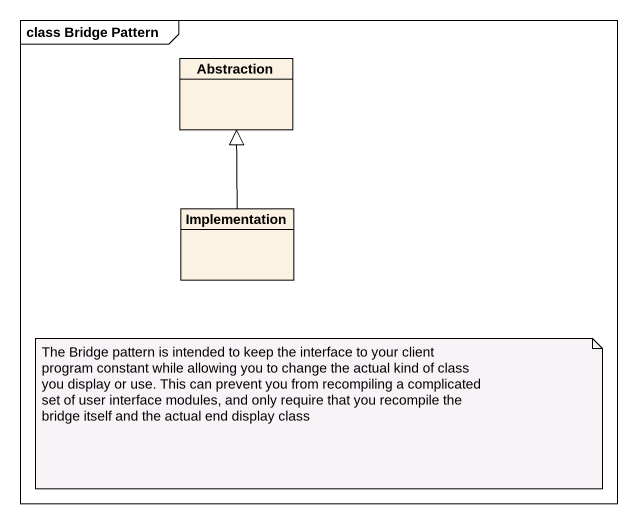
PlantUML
@startuml
mainframe class Bridge Pattern
hide circle
hide empty members
class Abstraction
class Implementation
Implementation -up-|> Abstraction
note as N1
  The Bridge pattern is intended to keep the interface to your client
  program constant while allowing you to change the actual kind of class
  you display or use. This can prevent you from recompiling a complicated
  set of user interface modules, and only require that you recompile the
  bridge itself and the actual end display class
end note
@enduml
